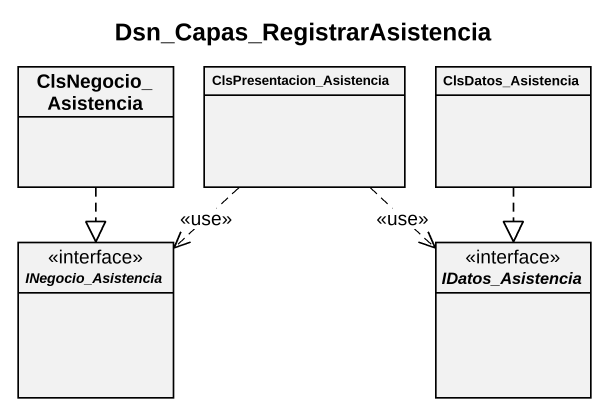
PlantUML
@startuml
title Dsn_Capas_RegistrarAsistencia
hide circle
hide empty members
class ClsNegocio_Asistencia
class ClsPresentacion_Asistencia
class ClsDatos_Asistencia
interface INegocio_Asistencia
interface IDatos_Asistencia
ClsNegocio_Asistencia ..|> INegocio_Asistencia
ClsPresentacion_Asistencia ..> INegocio_Asistencia : <<use>>
ClsPresentacion_Asistencia ..> IDatos_Asistencia : <<use>>
ClsDatos_Asistencia ..|> IDatos_Asistencia
@enduml
